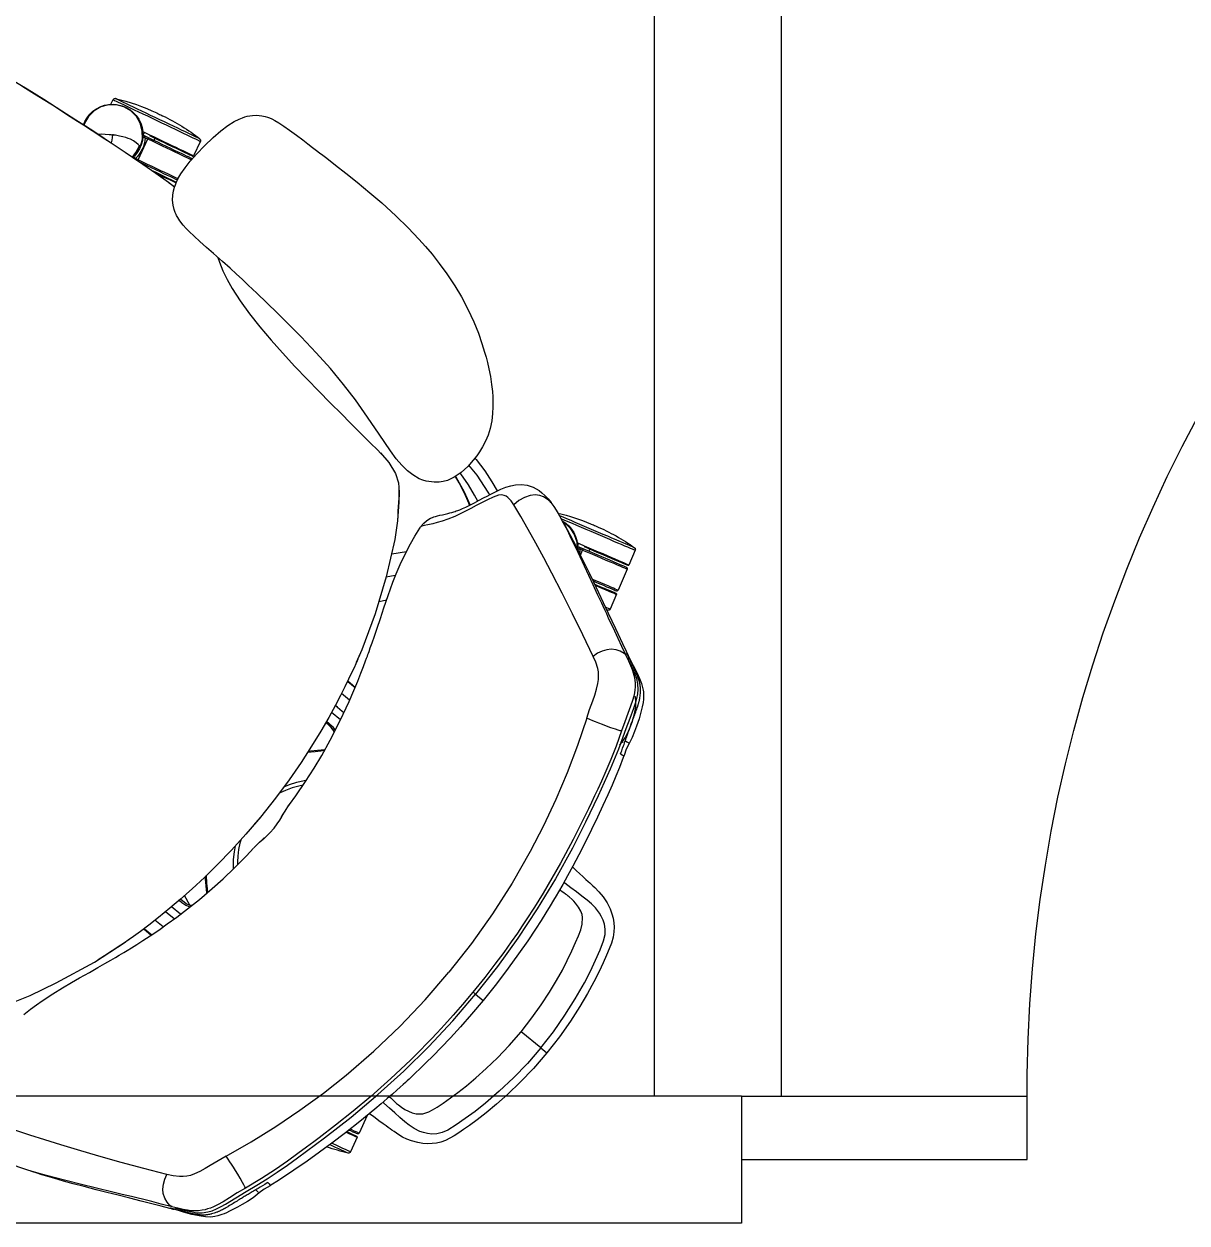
# Model space of a CAD drawing. Extents: x -15 to 8521, y -5327 to 1905.
# Drawn here: x 466.2 to 539.7, y 978.9 to 1054.6 of the extents above; entities that cross this region are included whole.
import ezdxf

# ---------------------------------------------------------------- set-up
doc = ezdxf.new("R2010")
doc.units = 0
for name, color, linetype in [('AR-DIV', 2, 'Continuous'), ('AR-MOB', 2, 'Continuous'), ('AR-POR', 1, 'Continuous')]:
    doc.layers.add(name, color=color, linetype=linetype)

# ---------------------------------------------------------------- blocks, each defined once
blk = doc.blocks.new('porta')
at = {"color": 1}
blk.add_arc((0.00006, 0.00139), 0.9, 359.34573, 86.819, dxfattribs=at)
blk = doc.blocks.new('CAD-GIR-TELA')
at = {"color": 1, "linetype": 'Continuous'}
for p, q in [((0.00179, 0.42932), (0.00179, 0.43425)), ((0.00179, 0.42932), (0.00179, 0.41326)), ((0.00179, 0.376), (0.00179, 0.38211)), ((-0.1154, 0.37563), (-0.12524, 0.37821)), ((-0.11273, 0.37491), (-0.11273, 0.37491)), ((-0.10075, 0.37176), (-0.11273, 0.37491)), ((-0.10075, 0.37176), (-0.11273, 0.37491)), ((-0.19642, 0.34205), (-0.19731, 0.34175)), ((0.18347, 0.34602), (0.18077, 0.34616)), ((0.18331, 0.34529), (0.18347, 0.34602)), ((-0.22501, 0.31288), (-0.22432, 0.31459)), ((-0.22489, 0.31313), (-0.22501, 0.31288)), ((-0.22432, 0.31459), (-0.22414, 0.31506)), ((0.22797, 0.31445), (0.22772, 0.31506)), ((0.22859, 0.31288), (0.22797, 0.31445)), ((0.25308, 0.28423), (0.24332, 0.28709)), ((0.25573, 0.28344), (0.25573, 0.28344)), ((0.26968, 0.27935), (0.25573, 0.28344)), ((0.26968, 0.27935), (0.25573, 0.28344)), ((0.26968, 0.27935), (0.26968, 0.27935)), ((0.2821, 0.27573), (0.27234, 0.27859)), ((0.25774, 0.25102), (0.26109, 0.25004)), ((0.26058, 0.24829), (0.26109, 0.25004)), ((0.26183, 0.24982), (0.26103, 0.24708)), ((0.26445, 0.25303), (0.26291, 0.25348)), ((0.26078, 0.2462), (0.26112, 0.24584)), ((0.26084, 0.24613), (0.26231, 0.24571)), ((0.01881, 0.20926), (0.01954, 0.20924)), ((-0.07766, 0.20012), (-0.07766, 0.1926)), ((-0.06959, 0.20102), (-0.06697, 0.19456)), ((-0.00512, 0.19998), (0.00158, 0.20021)), ((0.08124, 0.20011), (0.08124, 0.19271)), ((-0.09086, 0.19667), (-0.09086, 0.19005)), ((0.09444, 0.19667), (0.09444, 0.19006)), ((0.15439, 0.17139), (0.1582, 0.17445)), ((0.17361, 0.169), (0.16891, 0.16504)), ((0.18267, 0.15845), (0.18977, 0.1647)), ((0.30685, -0.10016), (0.29698, -0.0977)), ((0.27281, -0.12318), (0.27237, -0.12495)), ((0.27281, -0.12318), (0.28692, -0.12669)), ((0.2802, -0.12743), (0.28031, -0.12808)), ((0.28648, -0.12846), (0.28692, -0.12669)), ((0.28767, -0.12688), (0.28698, -0.12965)), ((0.29015, -0.12357), (0.28859, -0.12318)), ((0.28676, -0.13053), (0.28712, -0.13089)), ((0.28683, -0.1306), (0.28831, -0.13097)), ((0.26824, -0.16205), (0.26929, -0.15234)), ((0.28896, -0.15869), (0.2921, -0.15947))]:
    blk.add_line(p, q, dxfattribs=at)
at = {"color": 1, "linetype": 'Continuous', "flags": 128}
for points in [[(0.00179, 0.4343), (-0.01117, 0.43394), (-0.02316, 0.43301), (-0.03398, 0.43172), (-0.04353, 0.43022), (-0.05178, 0.42863), (-0.05876, 0.42704), (-0.0646, 0.42555), (-0.06888, 0.42436), (-0.07248, 0.42331), (-0.07571, 0.42229), (-0.07878, 0.42117), (-0.08161, 0.41986), (-0.08414, 0.41834), (-0.08639, 0.41663), (-0.08845, 0.4147), (-0.09032, 0.41253), (-0.09206, 0.4101), (-0.09374, 0.40725), (-0.09543, 0.40353), (-0.09641, 0.40057), (-0.09712, 0.39763), (-0.09756, 0.39494), (-0.09792, 0.39132), (-0.09803, 0.38973), (-0.09811, 0.38836), (-0.0982, 0.38679), (-0.0983, 0.38516), (-0.09844, 0.38276), (-0.09861, 0.37959), (-0.09878, 0.3766), (-0.09891, 0.37455), (-0.09903, 0.37258), (-0.09906, 0.3721)], [(0.10264, 0.37213), (0.10259, 0.3731), (0.10243, 0.3756), (0.10227, 0.37832), (0.1021, 0.38131), (0.10197, 0.38368), (0.10186, 0.3856), (0.10178, 0.38694), (0.10169, 0.38836), (0.10161, 0.38973), (0.10151, 0.39132), (0.10114, 0.39494), (0.10038, 0.39907), (0.09901, 0.40353), (0.09733, 0.40725), (0.09564, 0.4101), (0.0939, 0.41253), (0.09203, 0.4147), (0.08998, 0.41663), (0.08773, 0.41834), (0.08465, 0.42013), (0.08116, 0.42164), (0.07737, 0.42291), (0.07324, 0.42414), (0.06818, 0.42555), (0.06235, 0.42704), (0.05536, 0.42863), (0.04711, 0.43022), (0.03756, 0.43172), (0.02674, 0.43301), (0.01475, 0.43394), (0.00179, 0.4343)], [(0.00179, 0.42932), (-0.01111, 0.42896), (-0.02378, 0.42795), (-0.03595, 0.42641), (-0.04733, 0.42444), (-0.05554, 0.42266), (-0.06301, 0.42076), (-0.06972, 0.41886), (-0.07555, 0.41693), (-0.07911, 0.41517), (-0.08187, 0.41308), (-0.08394, 0.41076), (-0.08546, 0.40835), (-0.08657, 0.406), (-0.08739, 0.4038), (-0.08834, 0.39981), (-0.08866, 0.39616), (-0.08869, 0.39266), (-0.08859, 0.38844), (-0.08843, 0.38412), (-0.08825, 0.3796), (-0.08808, 0.3749), (-0.08807, 0.37418)], [(0.00179, 0.42932), (0.01469, 0.42896), (0.02736, 0.42795), (0.03953, 0.42641), (0.05091, 0.42444), (0.05912, 0.42266), (0.06659, 0.42076), (0.0733, 0.41886), (0.07913, 0.41693), (0.0827, 0.41517), (0.08545, 0.41308), (0.08752, 0.41076), (0.08904, 0.40835), (0.09015, 0.406), (0.09097, 0.4038), (0.09192, 0.39981), (0.09224, 0.39616), (0.09227, 0.39266), (0.09218, 0.38844), (0.09201, 0.38412), (0.09183, 0.3796), (0.09167, 0.3749), (0.09165, 0.37417)], [(-0.08273, 0.37509), (-0.08281, 0.37619), (-0.08291, 0.37767), (-0.08301, 0.37905), (-0.08309, 0.37993), (-0.08313, 0.38061), (-0.08315, 0.381), (-0.08315, 0.3813), (-0.08315, 0.38191), (-0.08314, 0.38279), (-0.08305, 0.38509), (-0.08277, 0.38759), (-0.08223, 0.39012), (-0.08138, 0.39264), (-0.08028, 0.39492), (-0.07897, 0.39678), (-0.07757, 0.39819), (-0.07596, 0.39939), (-0.07433, 0.40033), (-0.07194, 0.40137), (-0.06862, 0.4025), (-0.06428, 0.4038), (-0.05884, 0.40531), (-0.05321, 0.40674), (-0.0466, 0.40822), (-0.03893, 0.40967), (-0.03021, 0.41101), (-0.02046, 0.41213), (-0.00974, 0.41292), (0.00179, 0.41322)], [(0.00179, 0.41322), (0.01277, 0.41295), (0.02301, 0.41223), (0.0324, 0.41119), (0.04086, 0.40995), (0.04836, 0.40859), (0.05491, 0.40718), (0.06158, 0.40554), (0.06705, 0.40403), (0.07146, 0.40273), (0.07527, 0.40147), (0.07869, 0.39991), (0.08198, 0.39741), (0.08321, 0.39593), (0.08439, 0.39394), (0.08546, 0.3913), (0.08626, 0.38816), (0.0865, 0.38648), (0.08664, 0.38495), (0.08673, 0.38252), (0.08673, 0.38169), (0.08673, 0.3811), (0.08671, 0.38057), (0.08668, 0.38015), (0.08663, 0.3796), (0.08654, 0.37839), (0.08645, 0.37708), (0.08636, 0.37577), (0.08631, 0.37509)], [(0.00179, 0.38211), (-0.00968, 0.38198), (-0.02012, 0.38164), (-0.02954, 0.38115), (-0.03792, 0.38056), (-0.04528, 0.37993), (-0.05161, 0.37931), (-0.05691, 0.37872), (-0.06071, 0.37827), (-0.06373, 0.37789), (-0.06624, 0.37756), (-0.06778, 0.37735), (-0.06935, 0.37714), (-0.07132, 0.37686), (-0.07369, 0.37651), (-0.07646, 0.37609), (-0.08023, 0.3755), (-0.08455, 0.37479), (-0.08942, 0.37394), (-0.09469, 0.37297), (-0.10678, 0.37056), (-0.11802, 0.36808), (-0.12836, 0.36563), (-0.13783, 0.36326), (-0.14706, 0.3608), (-0.15687, 0.35804), (-0.1674, 0.3548), (-0.17403, 0.35256)], [(0.17763, 0.35259), (0.17629, 0.35305), (0.16991, 0.35514), (0.16422, 0.35691), (0.15844, 0.35862), (0.152, 0.36042), (0.14484, 0.36236), (0.13699, 0.36439), (0.12857, 0.36645), (0.11955, 0.36855), (0.11102, 0.37042), (0.10328, 0.37201), (0.09635, 0.37333), (0.09021, 0.37443), (0.08489, 0.37533), (0.0821, 0.37577), (0.07876, 0.37629), (0.07464, 0.3769), (0.06973, 0.37758), (0.06402, 0.3783), (0.05753, 0.37906), (0.04868, 0.37995), (0.03868, 0.38078), (0.02753, 0.38146), (0.01523, 0.38194), (0.00179, 0.38211)], [(-0.22304, 0.315), (-0.22226, 0.31666), (-0.22093, 0.31947), (-0.21957, 0.32228), (-0.2181, 0.32509), (-0.21645, 0.32778), (-0.21436, 0.33038), (-0.21172, 0.33277), (-0.20937, 0.33438), (-0.20672, 0.33584), (-0.20382, 0.33713), (-0.20078, 0.33828), (-0.19359, 0.34072), (-0.18635, 0.34332), (-0.17912, 0.34592), (-0.17179, 0.34836), (-0.16442, 0.35065), (-0.15696, 0.35281), (-0.14944, 0.35487), (-0.12888, 0.36), (-0.10808, 0.3646), (-0.08634, 0.36864), (-0.06444, 0.37184), (-0.04243, 0.37415), (-0.02034, 0.37553), (0.00179, 0.376)], [(0.00179, 0.37382), (-0.00844, 0.37373), (-0.01754, 0.37348), (-0.02551, 0.37313), (-0.03235, 0.37273), (-0.03806, 0.37233), (-0.04269, 0.37196), (-0.04722, 0.37156), (-0.0518, 0.37111), (-0.05643, 0.37062), (-0.07326, 0.36849), (-0.09008, 0.36582), (-0.10428, 0.36318), (-0.1182, 0.36025), (-0.13084, 0.35734), (-0.13515, 0.35631), (-0.14059, 0.35496), (-0.14721, 0.35327), (-0.15499, 0.35118), (-0.16392, 0.34862), (-0.17394, 0.34546), (-0.18504, 0.34155)], [(-0.12993, 0.3653), (-0.12961, 0.36653), (-0.12898, 0.3689), (-0.12842, 0.37103), (-0.12793, 0.3729), (-0.12752, 0.37447), (-0.12719, 0.37574), (-0.12694, 0.37668), (-0.12678, 0.37728), (-0.12671, 0.37754), (-0.12671, 0.37755)], [(-0.12524, 0.37821), (-0.12525, 0.37817), (-0.12534, 0.37782), (-0.12552, 0.37713), (-0.12579, 0.37611), (-0.12614, 0.37477), (-0.12658, 0.37312), (-0.12708, 0.37118), (-0.12766, 0.36898), (-0.1283, 0.36654), (-0.12853, 0.36566)], [(-0.11731, 0.36836), (-0.11725, 0.3686), (-0.11674, 0.37053), (-0.11631, 0.37218), (-0.11596, 0.37353), (-0.11569, 0.37455), (-0.11551, 0.37524), (-0.11541, 0.37558), (-0.1154, 0.37563)], [(-0.11513, 0.37515), (-0.11515, 0.37505), (-0.11527, 0.37461), (-0.11548, 0.37382), (-0.11577, 0.3727), (-0.11616, 0.37124), (-0.11662, 0.36949), (-0.11689, 0.36845)], [(-0.11513, 0.36883), (-0.1149, 0.3697), (-0.11448, 0.37128), (-0.11415, 0.37256), (-0.1139, 0.3735), (-0.11374, 0.3741), (-0.11367, 0.37436)], [(-0.11273, 0.37491), (-0.1128, 0.37465), (-0.11296, 0.37403), (-0.11322, 0.37306), (-0.11356, 0.37175), (-0.11399, 0.37013), (-0.11429, 0.36896)], [(-0.11273, 0.37491), (-0.11288, 0.37494), (-0.11303, 0.37493), (-0.11318, 0.3749), (-0.11332, 0.37483), (-0.11344, 0.37474), (-0.11354, 0.37463), (-0.11362, 0.3745), (-0.11367, 0.37436)], [(0.00179, 0.376), (0.00179, 0.37493), (0.00179, 0.37455), (0.00179, 0.37425), (0.00179, 0.37402), (0.00179, 0.37387), (0.00179, 0.37382)], [(0.22662, 0.315), (0.22585, 0.31666), (0.22168, 0.32509), (0.22003, 0.32778), (0.21794, 0.33038), (0.2153, 0.33277), (0.21295, 0.33438), (0.2103, 0.33584), (0.2074, 0.33713), (0.20436, 0.33828), (0.19796, 0.34045), (0.19145, 0.34277), (0.17854, 0.34733), (0.1654, 0.35142), (0.14759, 0.35628), (0.12964, 0.36066), (0.11167, 0.3646), (0.08992, 0.36864), (0.06802, 0.37184), (0.04601, 0.37415), (0.02392, 0.37553), (0.00179, 0.376)], [(0.18862, 0.34155), (0.17898, 0.34497), (0.17035, 0.34775), (0.16273, 0.35001), (0.15615, 0.35184), (0.15063, 0.35331), (0.14614, 0.35447), (0.14174, 0.35557), (0.13728, 0.35666), (0.13276, 0.35774), (0.11622, 0.36146), (0.09953, 0.36478), (0.08886, 0.36664), (0.07815, 0.3683), (0.06785, 0.36969), (0.0583, 0.37081), (0.05389, 0.37126), (0.0483, 0.37179), (0.04148, 0.37235), (0.03341, 0.37289), (0.02411, 0.37336), (0.01357, 0.3737), (0.00179, 0.37382)], [(-0.18195, 0.35014), (-0.18662, 0.34913), (-0.19071, 0.3478), (-0.1943, 0.34654), (-0.19743, 0.34536), (-0.20007, 0.34429), (-0.20269, 0.34314), (-0.20458, 0.34223), (-0.20613, 0.34142), (-0.20746, 0.34066), (-0.20856, 0.33997), (-0.20958, 0.33928), (-0.21112, 0.33807), (-0.21307, 0.3362), (-0.21515, 0.33357), (-0.21717, 0.33016), (-0.21929, 0.32599), (-0.2216, 0.3209)], [(-0.18178, 0.3473), (-0.18189, 0.34854), (-0.18194, 0.34933), (-0.18197, 0.34979), (-0.18197, 0.35004), (-0.18194, 0.35006)], [(-0.17404, 0.3526), (-0.17797, 0.35116), (-0.18195, 0.35014)], [(-0.17861, 0.34842), (-0.1794, 0.34815), (-0.18019, 0.34787)], [(-0.17542, 0.34952), (-0.17701, 0.34897), (-0.17861, 0.34842)], [(-0.17729, 0.3194), (-0.16016, 0.32589), (-0.14282, 0.33178), (-0.12524, 0.3369), (-0.10748, 0.34142), (-0.08955, 0.3453), (-0.06693, 0.34918), (-0.04413, 0.35194), (-0.0212, 0.35359), (0.00179, 0.35413)], [(-0.17343, 0.35018), (-0.17442, 0.34985), (-0.17542, 0.34952)], [(-0.17343, 0.35018), (-0.17354, 0.35137), (-0.17367, 0.35204), (-0.1738, 0.35241), (-0.17394, 0.35259), (-0.17404, 0.35257)], [(0.18088, 0.3194), (0.16374, 0.32589), (0.14641, 0.33178), (0.12882, 0.3369), (0.11106, 0.34142), (0.09313, 0.3453), (0.07052, 0.34918), (0.04771, 0.35194), (0.02478, 0.35359), (0.00179, 0.35413)], [(0.17701, 0.35018), (0.17712, 0.35137), (0.17725, 0.35204), (0.17739, 0.35241), (0.17752, 0.35259), (0.17762, 0.35257)], [(0.17701, 0.35018), (0.17801, 0.34985), (0.179, 0.34952)], [(0.18553, 0.35014), (0.18155, 0.35116), (0.17763, 0.3526)], [(0.179, 0.34952), (0.1806, 0.34897), (0.18219, 0.34842)], [(0.18219, 0.34842), (0.18298, 0.34815), (0.18378, 0.34787)], [(0.18537, 0.3473), (0.18547, 0.34854), (0.18553, 0.34933), (0.18555, 0.34979), (0.18555, 0.35004), (0.18552, 0.35006)], [(0.22519, 0.3209), (0.22314, 0.32545), (0.22132, 0.32914), (0.21969, 0.33212), (0.21821, 0.33437), (0.21716, 0.33567), (0.21635, 0.33654), (0.2157, 0.33718), (0.21495, 0.33786), (0.21409, 0.33858), (0.21283, 0.33951), (0.21112, 0.34062), (0.20869, 0.34196), (0.20549, 0.34348), (0.20154, 0.34514), (0.1969, 0.34688), (0.19344, 0.34808), (0.18968, 0.34928), (0.18553, 0.35014)], [(-0.18504, 0.34155), (-0.1907, 0.33949), (-0.19608, 0.33765), (-0.20067, 0.33608), (-0.20429, 0.33468), (-0.20689, 0.33348), (-0.20878, 0.33247), (-0.21038, 0.33148), (-0.21174, 0.33054), (-0.2132, 0.32938), (-0.21496, 0.32774), (-0.21666, 0.32579), (-0.21798, 0.32397), (-0.21912, 0.32212), (-0.22043, 0.31971), (-0.22191, 0.31673), (-0.22357, 0.31322)], [(-0.2008, 0.34054), (-0.20123, 0.34039), (-0.20167, 0.34023)], [(-0.19906, 0.34115), (-0.19993, 0.34085), (-0.2008, 0.34054)], [(-0.19731, 0.34175), (-0.19819, 0.34145), (-0.19906, 0.34115)], [(-0.19554, 0.34235), (-0.19598, 0.3422), (-0.19642, 0.34205)], [(-0.19382, 0.34294), (-0.19468, 0.34265), (-0.19554, 0.34235)], [(-0.19298, 0.34323), (-0.1934, 0.34309), (-0.19382, 0.34294)], [(-0.19165, 0.3437), (-0.19232, 0.34347), (-0.19298, 0.34323)], [(-0.19033, 0.34418), (-0.19099, 0.34394), (-0.19165, 0.3437)], [(-0.18898, 0.34466), (-0.18965, 0.34442), (-0.19033, 0.34418)], [(-0.18766, 0.34515), (-0.18832, 0.34491), (-0.18898, 0.34466)], [(-0.1863, 0.34565), (-0.18699, 0.3454), (-0.18766, 0.34515)], [(-0.18496, 0.34615), (-0.18563, 0.3459), (-0.1863, 0.34565)], [(-0.18503, 0.34155), (-0.18503, 0.34155), (-0.18485, 0.34133), (-0.18457, 0.34079), (-0.18402, 0.33952), (-0.18336, 0.33786), (-0.1823, 0.33505), (-0.1813, 0.33229), (-0.18039, 0.3297), (-0.17961, 0.32734), (-0.17895, 0.32526), (-0.17839, 0.32338), (-0.17786, 0.3215), (-0.17729, 0.3194)], [(-0.18338, 0.34673), (-0.18417, 0.34644), (-0.18496, 0.34615)], [(-0.18178, 0.3473), (-0.18258, 0.34701), (-0.18338, 0.34673)], [(-0.18019, 0.34787), (-0.18099, 0.34758), (-0.18178, 0.3473)], [(0.18862, 0.34155), (0.18862, 0.34155), (0.18843, 0.34133), (0.18816, 0.34079), (0.1876, 0.33952), (0.18694, 0.33786), (0.18588, 0.33505), (0.18488, 0.33229), (0.18398, 0.3297), (0.18319, 0.32734), (0.18253, 0.32526), (0.18197, 0.32338), (0.18144, 0.3215), (0.18088, 0.3194)], [(0.18358, 0.34683), (0.18358, 0.34684), (0.18356, 0.34663), (0.18347, 0.34602)], [(0.21082, 0.33421), (0.21071, 0.33435), (0.20804, 0.33697), (0.20562, 0.33879), (0.20287, 0.34041), (0.19988, 0.34185), (0.19674, 0.34314), (0.19352, 0.34426), (0.19023, 0.34522), (0.18689, 0.34586), (0.18347, 0.34602)], [(0.18378, 0.34787), (0.18457, 0.34758), (0.18537, 0.3473)], [(0.18537, 0.3473), (0.18617, 0.34701), (0.18696, 0.34673)], [(0.18696, 0.34673), (0.18776, 0.34643), (0.18855, 0.34615)], [(0.18855, 0.34615), (0.1892, 0.3459), (0.18989, 0.34565)], [(0.22715, 0.31322), (0.22549, 0.31673), (0.22401, 0.31971), (0.2227, 0.32212), (0.22156, 0.32397), (0.21973, 0.32643), (0.21735, 0.32889), (0.21532, 0.33054), (0.21397, 0.33148), (0.21236, 0.33247), (0.21047, 0.33348), (0.20787, 0.33468), (0.20425, 0.33608), (0.19966, 0.33765), (0.19428, 0.33949), (0.18862, 0.34155)], [(0.18989, 0.34565), (0.19057, 0.3454), (0.19124, 0.34515)], [(0.19124, 0.34515), (0.1919, 0.34491), (0.19257, 0.34466)], [(0.19257, 0.34466), (0.19324, 0.34442), (0.19391, 0.34418)], [(0.19391, 0.34418), (0.19457, 0.34394), (0.19523, 0.3437)], [(0.19523, 0.3437), (0.1959, 0.34347), (0.19657, 0.34323)], [(0.19657, 0.34323), (0.19698, 0.34309), (0.1974, 0.34294)], [(0.1974, 0.34294), (0.19826, 0.34265), (0.19912, 0.34235)], [(0.19912, 0.34235), (0.19956, 0.3422), (0.2, 0.34205)], [(0.2, 0.34205), (0.20044, 0.3419), (0.20089, 0.34175)], [(0.20089, 0.34175), (0.20177, 0.34145), (0.20264, 0.34115)], [(0.20264, 0.34115), (0.20352, 0.34085), (0.20438, 0.34054)], [(0.20438, 0.34054), (0.20482, 0.34039), (0.20525, 0.34022)], [(-0.21369, 0.33334), (-0.21396, 0.33308), (-0.21421, 0.33281)], [(-0.21276, 0.3342), (-0.21324, 0.33377), (-0.21369, 0.33334)], [(-0.21177, 0.33502), (-0.21228, 0.33461), (-0.21276, 0.3342)], [(-0.21123, 0.33542), (-0.2115, 0.33522), (-0.21177, 0.33502)], [(-0.20828, 0.3373), (-0.20981, 0.33639), (-0.21123, 0.33542)], [(-0.20764, 0.33765), (-0.20796, 0.33748), (-0.20828, 0.3373)], [(-0.20698, 0.33798), (-0.20731, 0.33782), (-0.20764, 0.33765)], [(-0.20628, 0.33832), (-0.20663, 0.33815), (-0.20698, 0.33798)], [(-0.20558, 0.33864), (-0.20593, 0.33848), (-0.20628, 0.33832)], [(-0.20491, 0.33894), (-0.20525, 0.33879), (-0.20558, 0.33864)], [(-0.20423, 0.33923), (-0.20457, 0.33908), (-0.20491, 0.33894)], [(-0.20382, 0.3394), (-0.20403, 0.33931), (-0.20423, 0.33923)], [(-0.2034, 0.33956), (-0.20361, 0.33948), (-0.20382, 0.3394)], [(-0.20297, 0.33973), (-0.20318, 0.33965), (-0.2034, 0.33956)], [(-0.20254, 0.3399), (-0.20276, 0.33981), (-0.20297, 0.33973)], [(-0.20167, 0.34022), (-0.20211, 0.34006), (-0.20254, 0.3399)], [(0.20525, 0.34022), (0.20569, 0.34006), (0.20613, 0.3399)], [(0.20613, 0.3399), (0.20634, 0.33981), (0.20655, 0.33973)], [(0.20655, 0.33973), (0.20677, 0.33965), (0.20698, 0.33956)], [(0.20698, 0.33956), (0.20719, 0.33948), (0.2074, 0.3394)], [(0.2074, 0.3394), (0.20761, 0.33931), (0.20782, 0.33923)], [(0.20782, 0.33923), (0.20816, 0.33908), (0.20849, 0.33894)], [(0.20849, 0.33894), (0.20883, 0.33879), (0.20916, 0.33864)], [(0.20916, 0.33864), (0.20952, 0.33848), (0.20987, 0.33832)], [(0.20987, 0.33832), (0.21022, 0.33815), (0.21056, 0.33798)], [(0.21056, 0.33798), (0.21089, 0.33782), (0.21122, 0.33765)], [(0.21122, 0.33765), (0.21154, 0.33748), (0.21186, 0.3373)], [(0.21186, 0.3373), (0.21339, 0.33639), (0.21481, 0.33542)], [(0.21481, 0.33542), (0.21508, 0.33522), (0.21535, 0.33502)], [(0.21535, 0.33502), (0.21586, 0.33461), (0.21635, 0.3342)], [(0.21635, 0.3342), (0.21682, 0.33377), (0.21728, 0.33334)], [(0.21728, 0.33334), (0.21754, 0.33308), (0.2178, 0.33281)], [(-0.21884, 0.32586), (-0.21912, 0.32531), (-0.2194, 0.32475)], [(-0.21828, 0.32693), (-0.21856, 0.3264), (-0.21884, 0.32586)], [(-0.218, 0.32745), (-0.21814, 0.32719), (-0.21828, 0.32693)], [(-0.21772, 0.32796), (-0.21786, 0.3277), (-0.218, 0.32745)], [(-0.21755, 0.32824), (-0.21764, 0.3281), (-0.21772, 0.32796)], [(-0.21739, 0.32852), (-0.21747, 0.32838), (-0.21755, 0.32824)], [(-0.21721, 0.32882), (-0.2173, 0.32867), (-0.21739, 0.32852)], [(-0.21703, 0.32911), (-0.21712, 0.32897), (-0.21721, 0.32882)], [(-0.21688, 0.32936), (-0.21696, 0.32924), (-0.21703, 0.32911)], [(-0.21673, 0.32959), (-0.21681, 0.32947), (-0.21688, 0.32936)], [(-0.21656, 0.32985), (-0.21665, 0.32972), (-0.21673, 0.32959)], [(-0.21639, 0.33011), (-0.21648, 0.32998), (-0.21656, 0.32985)], [(-0.21619, 0.3304), (-0.21629, 0.33026), (-0.21639, 0.33011)], [(-0.21599, 0.33069), (-0.21609, 0.33054), (-0.21619, 0.3304)], [(-0.21577, 0.33097), (-0.21588, 0.33083), (-0.21599, 0.33069)], [(-0.21556, 0.33125), (-0.21567, 0.33111), (-0.21577, 0.33097)], [(-0.21535, 0.33152), (-0.21545, 0.33139), (-0.21556, 0.33125)], [(-0.21514, 0.33177), (-0.21525, 0.33165), (-0.21535, 0.33152)], [(-0.21493, 0.33203), (-0.21504, 0.3319), (-0.21514, 0.33177)], [(-0.21471, 0.33228), (-0.21482, 0.33215), (-0.21493, 0.33203)], [(-0.21421, 0.33281), (-0.21447, 0.33255), (-0.21471, 0.33228)], [(0.2178, 0.33281), (0.21805, 0.33255), (0.21829, 0.33228)], [(0.21829, 0.33228), (0.2184, 0.33215), (0.21851, 0.33203)], [(0.21851, 0.33203), (0.21862, 0.3319), (0.21872, 0.33177)], [(0.21872, 0.33177), (0.21883, 0.33165), (0.21893, 0.33152)], [(0.21893, 0.33152), (0.21904, 0.33138), (0.21914, 0.33125)], [(0.21914, 0.33125), (0.21925, 0.33111), (0.21936, 0.33097)], [(0.21936, 0.33097), (0.21946, 0.33083), (0.21957, 0.33069)], [(0.21957, 0.33069), (0.21967, 0.33054), (0.21977, 0.3304)], [(0.21977, 0.3304), (0.21987, 0.33026), (0.21997, 0.33011)], [(0.21997, 0.33011), (0.22006, 0.32998), (0.22015, 0.32985)], [(0.22015, 0.32985), (0.22023, 0.32972), (0.22031, 0.32959)], [(0.22031, 0.32959), (0.22039, 0.32947), (0.22047, 0.32936)], [(0.22047, 0.32936), (0.22054, 0.32923), (0.22062, 0.32911)], [(0.22062, 0.32911), (0.22071, 0.32897), (0.22079, 0.32882)], [(0.22079, 0.32882), (0.22088, 0.32867), (0.22097, 0.32852)], [(0.22097, 0.32852), (0.22105, 0.32838), (0.22114, 0.32824)], [(0.22114, 0.32824), (0.22122, 0.3281), (0.2213, 0.32796)], [(0.2213, 0.32796), (0.22144, 0.3277), (0.22158, 0.32745)], [(0.22158, 0.32745), (0.22172, 0.32719), (0.22186, 0.32693)], [(0.22186, 0.32693), (0.22215, 0.3264), (0.22243, 0.32586)], [(0.22243, 0.32586), (0.22271, 0.3253), (0.22299, 0.32475)], [(-0.2216, 0.3209), (-0.22285, 0.31797), (-0.22416, 0.31507)], [(-0.22255, 0.31816), (-0.22279, 0.31765), (-0.22303, 0.31714)], [(-0.22199, 0.31935), (-0.22227, 0.31875), (-0.22255, 0.31816)], [(-0.22157, 0.32089), (-0.22178, 0.32047), (-0.22199, 0.31935)], [(-0.22145, 0.32051), (-0.22172, 0.31993), (-0.22199, 0.31935)], [(-0.22094, 0.32159), (-0.22119, 0.32106), (-0.22145, 0.32051)], [(-0.22042, 0.32267), (-0.22068, 0.32213), (-0.22094, 0.32159)], [(-0.21992, 0.3237), (-0.22018, 0.32318), (-0.22042, 0.32267)], [(-0.2194, 0.32475), (-0.21966, 0.32423), (-0.21992, 0.3237)], [(-0.17729, 0.3194), (-0.18268, 0.31735), (-0.18811, 0.31536), (-0.19172, 0.31404), (-0.19526, 0.31263), (-0.1986, 0.31103), (-0.20085, 0.30965), (-0.20281, 0.30813), (-0.20447, 0.30651), (-0.20588, 0.30483), (-0.20814, 0.30136), (-0.20998, 0.29784)], [(0.18088, 0.3194), (0.18627, 0.31735), (0.19169, 0.31536), (0.1953, 0.31404), (0.19885, 0.31263), (0.20218, 0.31103), (0.20444, 0.30965), (0.2064, 0.30813), (0.20806, 0.30651), (0.20946, 0.30483), (0.21172, 0.30136), (0.21356, 0.29784)], [(0.22299, 0.32475), (0.22325, 0.32423), (0.2235, 0.3237)], [(0.2235, 0.3237), (0.22376, 0.32319), (0.22401, 0.32267)], [(0.22401, 0.32267), (0.22426, 0.32213), (0.22452, 0.32159)], [(0.22452, 0.32159), (0.22477, 0.32105), (0.22503, 0.32051)], [(0.22503, 0.32051), (0.2253, 0.31993), (0.22558, 0.31935)], [(0.22515, 0.32089), (0.22536, 0.32047), (0.22558, 0.31935)], [(0.22774, 0.31507), (0.22643, 0.31797), (0.22519, 0.3209)], [(0.22558, 0.31935), (0.22585, 0.31875), (0.22613, 0.31816)], [(0.22613, 0.31816), (0.22637, 0.31765), (0.22661, 0.31714)], [(-0.22356, 0.31324), (-0.22658, 0.30688), (-0.2292, 0.30134), (-0.23146, 0.2966), (-0.23336, 0.29264), (-0.2349, 0.28943), (-0.2375, 0.28404), (-0.24013, 0.2786), (-0.24483, 0.26888), (-0.24938, 0.25943), (-0.25306, 0.25166), (-0.2566, 0.24404), (-0.25998, 0.23657), (-0.26092, 0.23445), (-0.26182, 0.23239), (-0.26268, 0.23037), (-0.26355, 0.22829), (-0.26457, 0.22577), (-0.26571, 0.22279), (-0.2669, 0.21935), (-0.26802, 0.21546)], [(-0.22439, 0.31462), (-0.22522, 0.31285), (-0.22762, 0.30772), (-0.23017, 0.30228), (-0.23316, 0.29593), (-0.23632, 0.28923), (-0.23962, 0.28229), (-0.24275, 0.27568), (-0.24565, 0.26953), (-0.249, 0.26235), (-0.25198, 0.25585), (-0.25462, 0.25), (-0.25693, 0.24476), (-0.25892, 0.24009), (-0.26022, 0.23695), (-0.26137, 0.23402), (-0.26237, 0.2313), (-0.26278, 0.23012)], [(-0.2235, 0.31613), (-0.22419, 0.31463), (-0.22489, 0.31313)], [(-0.2235, 0.31321), (-0.22371, 0.31278), (-0.22378, 0.31162), (-0.2233, 0.30899), (-0.22234, 0.30632), (-0.22062, 0.30369), (-0.21864, 0.30178), (-0.21608, 0.30003), (-0.21313, 0.29865), (-0.20998, 0.29784)], [(-0.22303, 0.31714), (-0.22326, 0.31663), (-0.2235, 0.31613)], [(0.22709, 0.31321), (0.2273, 0.31278), (0.22737, 0.31162), (0.22688, 0.30899), (0.22592, 0.30632), (0.22421, 0.30369), (0.22222, 0.30178), (0.21967, 0.30003), (0.21672, 0.29865), (0.21356, 0.29784)], [(0.22661, 0.31714), (0.22684, 0.31663), (0.22708, 0.31613)], [(0.22708, 0.31613), (0.22778, 0.31463), (0.22847, 0.31313)], [(0.2716, 0.21546), (0.27074, 0.21856), (0.26986, 0.22121), (0.26907, 0.22339), (0.26842, 0.2251), (0.26784, 0.22655), (0.26722, 0.22806), (0.26656, 0.22966), (0.26522, 0.2328), (0.26375, 0.23616), (0.26225, 0.2395), (0.25958, 0.24535), (0.25686, 0.25118), (0.25405, 0.25715), (0.25126, 0.26297), (0.2484, 0.26892), (0.24554, 0.27481), (0.24286, 0.28035), (0.24196, 0.28222), (0.2409, 0.28441), (0.23961, 0.28708), (0.2381, 0.29023), (0.23635, 0.29388), (0.2344, 0.29796), (0.23222, 0.30253), (0.22981, 0.30762), (0.22714, 0.31324)], [(0.26637, 0.2301), (0.26632, 0.23027), (0.2655, 0.23255), (0.26483, 0.23432), (0.26424, 0.23585), (0.26357, 0.23751), (0.26276, 0.23948), (0.26179, 0.24178), (0.26042, 0.24496), (0.2588, 0.24865), (0.25692, 0.25286), (0.25476, 0.25762), (0.25236, 0.26283), (0.24992, 0.26807), (0.24523, 0.27802), (0.24056, 0.28786), (0.23599, 0.29752), (0.23156, 0.30696), (0.2293, 0.3118), (0.22804, 0.31448)], [(0.22847, 0.31313), (0.22853, 0.313), (0.22859, 0.31288)], [(-0.20998, 0.29784), (-0.2163, 0.28421), (-0.22239, 0.27069), (-0.22827, 0.25736), (-0.23388, 0.24433), (-0.23808, 0.23421), (-0.24201, 0.22446), (-0.24569, 0.21517), (-0.24908, 0.20643), (-0.25197, 0.19833)], [(0.21356, 0.29784), (0.21988, 0.28421), (0.22597, 0.27069), (0.23186, 0.25736), (0.23746, 0.24433), (0.24166, 0.23421), (0.24559, 0.22446), (0.24927, 0.21517), (0.25266, 0.20643), (0.25555, 0.19833)], [(0.24162, 0.28576), (0.24175, 0.28621), (0.24183, 0.28646), (0.24183, 0.28647)], [(0.24332, 0.28709), (0.24331, 0.28705), (0.24321, 0.2867), (0.24301, 0.28602), (0.24271, 0.28501), (0.24241, 0.28398)], [(0.24896, 0.27018), (0.24968, 0.27265), (0.25039, 0.27507), (0.25103, 0.27726), (0.2516, 0.27918), (0.25208, 0.28081), (0.25247, 0.28215), (0.25276, 0.28316), (0.25296, 0.28384), (0.25307, 0.28419), (0.25308, 0.28423)], [(0.25334, 0.28375), (0.25331, 0.28365), (0.25318, 0.28321), (0.25295, 0.28243), (0.25262, 0.28131), (0.2522, 0.27987), (0.25169, 0.27813), (0.2511, 0.2761), (0.25043, 0.27381), (0.24969, 0.27129), (0.2492, 0.26961)], [(0.25024, 0.26746), (0.25079, 0.26933), (0.25155, 0.27192), (0.25224, 0.27429), (0.25287, 0.27643), (0.25342, 0.27829), (0.25388, 0.27986), (0.25425, 0.28113), (0.25452, 0.28206), (0.2547, 0.28266), (0.25477, 0.28292)], [(0.25573, 0.28344), (0.25565, 0.28318), (0.25547, 0.28257), (0.25519, 0.2816), (0.25481, 0.28031), (0.25434, 0.27869), (0.25378, 0.27678), (0.25314, 0.27459), (0.25242, 0.27215), (0.25164, 0.2695), (0.25081, 0.26665), (0.25073, 0.26639)], [(0.25573, 0.28344), (0.25558, 0.28347), (0.25543, 0.28347), (0.25528, 0.28344), (0.25514, 0.28338), (0.25502, 0.28329), (0.25491, 0.28319), (0.25483, 0.28306), (0.25477, 0.28292)], [(0.26109, 0.25004), (0.26204, 0.25327), (0.26297, 0.25646), (0.26389, 0.25957), (0.26476, 0.26256), (0.2656, 0.26541), (0.26638, 0.26807), (0.26709, 0.2705), (0.26773, 0.27269), (0.26829, 0.27461), (0.26877, 0.27622), (0.26915, 0.27752), (0.26943, 0.27848), (0.26961, 0.27909), (0.26968, 0.27935)], [(0.27021, 0.2784), (0.27013, 0.27814), (0.26996, 0.27754), (0.26968, 0.2766), (0.26931, 0.27534), (0.26885, 0.27377), (0.26831, 0.2719), (0.26768, 0.26977), (0.26698, 0.26739), (0.26623, 0.2648), (0.26541, 0.26203), (0.26456, 0.25911), (0.26367, 0.25608), (0.26276, 0.25297), (0.26183, 0.24982)], [(0.26338, 0.24937), (0.26431, 0.25255), (0.26523, 0.2557), (0.26613, 0.25877), (0.267, 0.26172), (0.26782, 0.26453), (0.26859, 0.26715), (0.26929, 0.26956), (0.26993, 0.27172), (0.27048, 0.27361), (0.27095, 0.2752), (0.27132, 0.27649), (0.2716, 0.27744), (0.27178, 0.27805), (0.27186, 0.27831), (0.27186, 0.27832)], [(0.27234, 0.27859), (0.27233, 0.27854), (0.27223, 0.2782), (0.27203, 0.27752), (0.27173, 0.2765), (0.27134, 0.27517), (0.27086, 0.27353), (0.2703, 0.27161), (0.26966, 0.26943), (0.26895, 0.26701), (0.26818, 0.26438), (0.26736, 0.26157), (0.26649, 0.25862), (0.2656, 0.25556), (0.26468, 0.25243), (0.26375, 0.24926)], [(0.28302, 0.27441), (0.28299, 0.27431), (0.28287, 0.27388), (0.28264, 0.27311), (0.28232, 0.27202), (0.28191, 0.27061), (0.28141, 0.2689), (0.28083, 0.26691), (0.28017, 0.26467), (0.27945, 0.26221), (0.27867, 0.25954), (0.27784, 0.25672), (0.27697, 0.25376), (0.27608, 0.25071), (0.27517, 0.24761), (0.27425, 0.24448), (0.27334, 0.24138), (0.27245, 0.23833), (0.27158, 0.23537), (0.27076, 0.23255), (0.26998, 0.22989), (0.26925, 0.22742), (0.2686, 0.22518), (0.26848, 0.22478)], [(0.27021, 0.2784), (0.27024, 0.27855), (0.27023, 0.2787), (0.2702, 0.27884), (0.27014, 0.27898), (0.27006, 0.27911), (0.26995, 0.27921), (0.26982, 0.2793), (0.26968, 0.27935)], [(0.27351, 0.2464), (0.27443, 0.24957), (0.27535, 0.2527), (0.27625, 0.25576), (0.27711, 0.25871), (0.27794, 0.26152), (0.27871, 0.26415), (0.27942, 0.26657), (0.28006, 0.26875), (0.28062, 0.27067), (0.2811, 0.27231), (0.28149, 0.27364), (0.28179, 0.27466), (0.28199, 0.27534), (0.28209, 0.27568), (0.2821, 0.27573)], [(0.26183, 0.24982), (0.26182, 0.24982), (0.26178, 0.24983), (0.26171, 0.24985), (0.26162, 0.24988), (0.26151, 0.24991), (0.26138, 0.24995), (0.26124, 0.24999), (0.26109, 0.25004)], [(0.25966, 0.24705), (0.25967, 0.24707), (0.25973, 0.24714), (0.25981, 0.24726), (0.25993, 0.24741), (0.26007, 0.2476), (0.26023, 0.24781), (0.2604, 0.24804), (0.26058, 0.24829)], [(0.26687, 0.22891), (0.2671, 0.22993), (0.26687, 0.2349), (0.26537, 0.23965), (0.26271, 0.24385), (0.25972, 0.24656)], [(0.26058, 0.24829), (0.26081, 0.24774), (0.26094, 0.24738), (0.261, 0.2472), (0.26102, 0.24711), (0.26103, 0.24708)], [(0.26103, 0.24708), (0.26103, 0.24708), (0.261, 0.24697), (0.26086, 0.24649), (0.26078, 0.2462)], [(0.26375, 0.24926), (0.26282, 0.24609), (0.26238, 0.24458)], [(0.26773, 0.22667), (0.2683, 0.22865), (0.26907, 0.23128), (0.2699, 0.23408), (0.27076, 0.23703), (0.27166, 0.24009), (0.27258, 0.24323), (0.27351, 0.2464)], [(0.27702, 0.24324), (0.27707, 0.24339), (0.27719, 0.24382), (0.27738, 0.24445), (0.27759, 0.2452), (0.27781, 0.24595), (0.278, 0.24658), (0.27812, 0.24701), (0.27817, 0.24716)], [(0.2074, 0.16177), (0.21042, 0.16177), (0.21272, 0.16215), (0.21439, 0.16266), (0.21553, 0.16312), (0.21619, 0.16344), (0.21673, 0.16372), (0.21755, 0.1642), (0.21845, 0.1648), (0.2195, 0.16557), (0.22076, 0.16654), (0.22208, 0.16759), (0.22342, 0.16865), (0.2248, 0.16968), (0.22589, 0.17048), (0.22697, 0.17122), (0.22794, 0.17187), (0.22877, 0.17239), (0.22943, 0.1728), (0.23029, 0.17331), (0.23147, 0.17397), (0.23312, 0.17485), (0.2352, 0.17588), (0.23777, 0.17705), (0.24082, 0.17838), (0.24389, 0.17967), (0.24668, 0.18083), (0.24911, 0.18183), (0.25159, 0.18288), (0.25454, 0.18418), (0.25787, 0.18578), (0.26081, 0.1874), (0.26361, 0.18922), (0.26591, 0.19107), (0.2685, 0.19386), (0.27042, 0.19689), (0.27184, 0.20067), (0.27255, 0.20495), (0.27264, 0.20723), (0.27256, 0.20978), (0.27222, 0.21257), (0.27156, 0.2156)], [(0.27155, 0.21545), (0.27172, 0.21467), (0.27168, 0.21222), (0.27129, 0.20973), (0.27044, 0.20727), (0.26893, 0.20489), (0.26655, 0.20262), (0.26337, 0.20062), (0.25961, 0.19911), (0.25555, 0.19833)], [(-0.18931, 0.16399), (-0.18419, 0.16506), (-0.17952, 0.16619), (-0.17524, 0.16735), (-0.16759, 0.16973), (-0.16085, 0.17208), (-0.15475, 0.17434), (-0.1492, 0.17645), (-0.14258, 0.17901), (-0.13685, 0.18121), (-0.13205, 0.18304), (-0.1281, 0.18452), (-0.12479, 0.18573), (-0.12216, 0.18668), (-0.12065, 0.18722), (-0.11893, 0.18782), (-0.1166, 0.18864), (-0.11361, 0.18965), (-0.10994, 0.19088), (-0.10551, 0.1923), (-0.10027, 0.19393), (-0.09411, 0.19576), (-0.08772, 0.19755), (-0.08044, 0.19945), (-0.07219, 0.20142), (-0.06289, 0.20339), (-0.05243, 0.20528), (-0.04334, 0.20664), (-0.03344, 0.20783), (-0.02265, 0.20878), (-0.01608, 0.20914)], [(-0.04943, 0.19694), (-0.05056, 0.19798), (-0.05371, 0.20108), (-0.05677, 0.20425), (-0.05704, 0.20445)], [(-0.05618, 0.2046), (-0.05451, 0.20314), (-0.05193, 0.20046), (-0.04833, 0.19705)], [(-0.02243, 0.19938), (-0.02582, 0.20117), (-0.0298, 0.20379), (-0.03355, 0.2067), (-0.03465, 0.20769)], [(-0.01688, 0.19957), (-0.01737, 0.19976), (-0.01913, 0.20053), (-0.02283, 0.20245), (-0.02633, 0.20466), (-0.02923, 0.20678), (-0.03082, 0.20807)], [(-0.01533, 0.20923), (-0.01564, 0.2092), (-0.01608, 0.2092)], [(-0.01536, 0.20922), (-0.01095, 0.20964), (-0.00669, 0.2103)], [(-0.00689, 0.21026), (-0.00712, 0.21023), (-0.00869, 0.21), (-0.00903, 0.20998)], [(-0.00902, 0.20995), (-0.00818, 0.21019), (-0.00546, 0.21069), (-0.00219, 0.21102), (0.00179, 0.21115)], [(0.00179, 0.21115), (0.00514, 0.21106), (0.00804, 0.21081), (0.01057, 0.21042), (0.0124, 0.20998)], [(0.01027, 0.2103), (0.01453, 0.20964), (0.01895, 0.20922)], [(0.01062, 0.21025), (0.01162, 0.21009), (0.0124, 0.21001)], [(0.01954, 0.20914), (0.02635, 0.20877), (0.03719, 0.20781), (0.04716, 0.20661), (0.0563, 0.20523), (0.06711, 0.20326), (0.0767, 0.2012), (0.08519, 0.19915), (0.09359, 0.19692), (0.1008, 0.19485), (0.10694, 0.19298), (0.11212, 0.19133), (0.11645, 0.1899), (0.11995, 0.18872), (0.12164, 0.18813), (0.12303, 0.18764), (0.12414, 0.18725), (0.12497, 0.18696), (0.12598, 0.1866), (0.12818, 0.1858), (0.13141, 0.18462), (0.13559, 0.18306), (0.14066, 0.18114), (0.14657, 0.17888), (0.1533, 0.1763), (0.16087, 0.17344), (0.16941, 0.17038), (0.17477, 0.16862), (0.1807, 0.16687), (0.18738, 0.16519), (0.19502, 0.16362), (0.20045, 0.16273), (0.20643, 0.16192), (0.20722, 0.16184)], [(0.03434, 0.20806), (0.03288, 0.20684), (0.02874, 0.20388), (0.02478, 0.20155), (0.02332, 0.20081), (0.02187, 0.20015), (0.02061, 0.19963)], [(0.02596, 0.19935), (0.0294, 0.20117), (0.03338, 0.20379), (0.03713, 0.2067), (0.03822, 0.20769)], [(0.05975, 0.2046), (0.05809, 0.20314), (0.05551, 0.20046), (0.05198, 0.19713)], [(0.05307, 0.197), (0.05414, 0.19798), (0.05729, 0.20108), (0.06035, 0.20425), (0.06061, 0.20444)], [(0.00196, 0.2001), (-0.01248, 0.19985), (-0.02598, 0.19919), (-0.03853, 0.1982), (-0.05011, 0.19697), (-0.06072, 0.19555), (-0.07037, 0.19403), (-0.07908, 0.19246), (-0.08803, 0.19067), (-0.09572, 0.18897), (-0.10216, 0.18743), (-0.10735, 0.1861), (-0.11131, 0.18504), (-0.11404, 0.18427)], [(-0.0825, 0.19892), (-0.08252, 0.19355), (-0.08252, 0.19177)], [(-0.08239, 0.19894), (-0.0824, 0.1975), (-0.08241, 0.19179)], [(-0.07139, 0.19385), (-0.07138, 0.19611), (-0.07117, 0.19896), (-0.0703, 0.20171), (-0.07021, 0.20184)], [(-0.06902, 0.20209), (-0.06956, 0.20127), (-0.07033, 0.19857), (-0.07044, 0.19438), (-0.07045, 0.19401)], [(-0.06897, 0.2021), (-0.06951, 0.20127), (-0.07026, 0.19867), (-0.07034, 0.19596), (-0.07034, 0.19403)], [(0.11763, 0.18427), (0.11719, 0.18439), (0.11656, 0.18457), (0.11469, 0.18509), (0.11202, 0.18582), (0.10854, 0.18673), (0.10424, 0.1878), (0.09913, 0.18901), (0.0932, 0.19033), (0.08643, 0.19173), (0.07767, 0.19338), (0.06779, 0.19503), (0.05681, 0.19658), (0.04469, 0.19795), (0.03145, 0.19906), (0.01708, 0.19981), (0.00162, 0.2001)], [(0.07256, 0.20209), (0.07309, 0.20127), (0.07383, 0.19867), (0.07391, 0.19596), (0.07392, 0.19401)], [(0.07261, 0.20208), (0.07314, 0.20127), (0.07391, 0.19857), (0.07402, 0.19438), (0.07402, 0.19399)], [(0.07496, 0.19383), (0.07496, 0.19611), (0.07475, 0.19896), (0.07388, 0.20171), (0.0738, 0.20182)], [(0.08597, 0.19894), (0.08598, 0.1975), (0.08599, 0.19181)], [(0.08608, 0.19892), (0.0861, 0.19355), (0.0861, 0.19179)], [(0.25555, 0.19833), (0.25632, 0.19545), (0.25668, 0.19262), (0.25659, 0.19122), (0.2562, 0.18982), (0.25538, 0.18844), (0.25402, 0.18711), (0.25093, 0.18518), (0.24734, 0.18344), (0.24363, 0.18182), (0.23997, 0.18028), (0.23644, 0.1788), (0.23098, 0.17642), (0.22617, 0.17415), (0.22215, 0.17199), (0.21883, 0.16997), (0.21611, 0.16813), (0.21388, 0.1665), (0.21131, 0.16448), (0.2095, 0.16301), (0.20829, 0.16209), (0.20748, 0.16177), (0.20742, 0.16181)], [(-0.09952, 0.18806), (-0.09952, 0.19219), (-0.09952, 0.19415)], [(-0.09918, 0.18814), (-0.09918, 0.18827), (-0.0992, 0.19425)], [(0.10276, 0.18815), (0.10276, 0.18827), (0.10278, 0.19425)], [(0.1031, 0.18807), (0.1031, 0.19219), (0.1031, 0.19415)], [(-0.20622, 0.14164), (-0.19349, 0.1506), (-0.17755, 0.15929), (-0.16104, 0.16704), (-0.13562, 0.17737), (-0.11345, 0.18426)], [(-0.1109, 0.18505), (-0.11672, 0.18345), (-0.12844, 0.1798), (-0.133, 0.17818)], [(0.12183, 0.18298), (0.1203, 0.18345), (0.11547, 0.18478)], [(0.22727, 0.11258), (0.22602, 0.12043), (0.22334, 0.12815), (0.21997, 0.1332), (0.21554, 0.13737), (0.2107, 0.14108), (0.20102, 0.14806), (0.19076, 0.15427), (0.16917, 0.16502), (0.14688, 0.17446), (0.12386, 0.18243), (0.11742, 0.18415)], [(0.25077, 0.18253), (0.25149, 0.18077), (0.25517, 0.16854), (0.25671, 0.16051)], [(0.26262, 0.1607), (0.26243, 0.16183), (0.26035, 0.17053), (0.25793, 0.17836), (0.25557, 0.18468)], [(0.23752, 0.17694), (0.23825, 0.17565), (0.2413, 0.16965), (0.24428, 0.16284), (0.24584, 0.15854)], [(0.24603, 0.1586), (0.24592, 0.15895), (0.24194, 0.16891), (0.23783, 0.17708)], [(0.24285, 0.17923), (0.24451, 0.17535), (0.24707, 0.16816), (0.24934, 0.16006), (0.24945, 0.15954)], [(0.30626, -0.09638), (0.31371, -0.09551), (0.32014, -0.09445), (0.32559, -0.09314), (0.32997, -0.09167), (0.33318, -0.09024), (0.33518, -0.08914), (0.33652, -0.0883), (0.33781, -0.08738), (0.33906, -0.08638), (0.3403, -0.08524), (0.34209, -0.08326), (0.34397, -0.08054), (0.34499, -0.07862), (0.34563, -0.07711), (0.34601, -0.07602), (0.34647, -0.07441), (0.34692, -0.07218), (0.34731, -0.06935), (0.3477, -0.06552), (0.34803, -0.06124), (0.34835, -0.05577), (0.34857, -0.05088), (0.34874, -0.04674), (0.34889, -0.04303), (0.349, -0.04001), (0.34909, -0.03752), (0.34919, -0.03482), (0.34929, -0.03183), (0.3495, -0.02484), (0.3497, -0.01665), (0.34983, -0.00726), (0.34982, 0.00306), (0.34961, 0.01294), (0.34903, 0.0249), (0.34811, 0.03577), (0.3469, 0.04556), (0.34594, 0.05165), (0.34476, 0.05804), (0.34319, 0.06522), (0.34114, 0.07316), (0.3385, 0.0818), (0.33576, 0.08947), (0.33243, 0.09752), (0.32865, 0.10542), (0.32491, 0.11226), (0.32138, 0.11807), (0.31818, 0.12292), (0.31628, 0.12565), (0.31423, 0.12848), (0.3117, 0.13173), (0.30854, 0.1355), (0.30516, 0.13933), (0.3022, 0.14243), (0.29975, 0.14477), (0.29735, 0.14686), (0.29478, 0.14891), (0.29148, 0.15134), (0.28761, 0.15387), (0.28322, 0.15622), (0.27903, 0.1579), (0.27516, 0.15905), (0.27118, 0.15991), (0.26765, 0.16042), (0.26443, 0.16067), (0.26092, 0.16073), (0.25572, 0.16045), (0.25011, 0.15973), (0.24503, 0.15832), (0.24074, 0.15615), (0.23854, 0.15456), (0.23665, 0.15286), (0.23454, 0.15049), (0.23186, 0.14621), (0.23097, 0.14407), (0.23029, 0.14183), (0.22956, 0.13705), (0.22946, 0.13289), (0.22988, 0.12796), (0.23083, 0.12256), (0.23224, 0.11663), (0.234, 0.11049), (0.23584, 0.10431), (0.23952, 0.092), (0.24309, 0.07919), (0.24593, 0.0671), (0.24829, 0.0544), (0.25026, 0.04113), (0.25192, 0.02735), (0.25302, 0.01687), (0.25401, 0.00641), (0.25481, -0.00316), (0.25547, -0.01172), (0.256, -0.01929), (0.25633, -0.02456), (0.25661, -0.02933), (0.25689, -0.03478), (0.25718, -0.04125), (0.25745, -0.04878), (0.25762, -0.0547), (0.2578, -0.06025), (0.25805, -0.06521), (0.25836, -0.06951), (0.25864, -0.07208), (0.2591, -0.075), (0.25987, -0.07837), (0.26058, -0.08059), (0.26113, -0.08197), (0.26147, -0.08274), (0.26206, -0.08387), (0.26316, -0.08565), (0.26487, -0.08791), (0.26705, -0.09015), (0.26947, -0.09202), (0.27199, -0.09345), (0.27406, -0.09436), (0.27556, -0.0949), (0.27685, -0.09532), (0.2795, -0.09601), (0.28319, -0.09667), (0.2878, -0.09709), (0.2932, -0.09718), (0.29934, -0.09695), (0.30626, -0.09638)], [(0.21696, 0.13617), (0.21482, 0.13793), (0.2126, 0.13961), (0.20817, 0.14281), (0.20612, 0.1443), (0.20442, 0.14556), (0.20305, 0.1466), (0.20196, 0.14741)], [(0.25732, -0.04512), (0.25562, -0.04239), (0.25288, -0.0373), (0.2503, -0.0317), (0.24791, -0.02561), (0.24506, -0.01674), (0.24255, -0.00706), (0.24034, 0.00325), (0.23838, 0.01403), (0.23671, 0.02467), (0.2351, 0.03621), (0.23378, 0.0473), (0.23264, 0.05783), (0.23157, 0.06785), (0.23057, 0.07819), (0.2299, 0.08545), (0.22922, 0.09255), (0.22854, 0.09883), (0.228, 0.10436), (0.22759, 0.10928), (0.22717, 0.11356)], [(0.25311, -0.24378), (0.25632, -0.23764), (0.25895, -0.22913), (0.2611, -0.2175), (0.26287, -0.20554), (0.26448, -0.19337), (0.26614, -0.17986), (0.26735, -0.16951), (0.2682, -0.16239), (0.269, -0.15542), (0.26978, -0.14829), (0.2708, -0.13851), (0.27177, -0.12879), (0.27265, -0.11904), (0.27345, -0.1092), (0.2741, -0.09933), (0.27427, -0.09443)], [(0.27241, -0.1216), (0.27285, -0.11981), (0.27364, -0.11667), (0.2744, -0.1136), (0.27513, -0.11065), (0.27583, -0.10784), (0.27648, -0.10523), (0.27708, -0.10282), (0.27762, -0.10066), (0.27809, -0.09878), (0.27848, -0.09719), (0.2788, -0.09591), (0.27886, -0.09569)], [(0.2796, -0.0959), (0.2794, -0.09671), (0.27899, -0.09834), (0.27851, -0.10027), (0.27796, -0.10249), (0.27735, -0.10495), (0.27668, -0.10764), (0.27596, -0.11051), (0.27521, -0.11354), (0.27443, -0.11669), (0.27362, -0.11992), (0.27281, -0.12318)], [(0.27726, -0.09542), (0.27717, -0.09579), (0.27681, -0.09725), (0.27637, -0.09901), (0.27586, -0.10106), (0.27528, -0.10338), (0.27465, -0.10592), (0.27397, -0.10867), (0.27334, -0.1112)], [(0.27352, -0.10888), (0.27393, -0.10723), (0.27459, -0.10457), (0.2752, -0.10212), (0.27575, -0.09991), (0.27623, -0.09797), (0.27664, -0.09631), (0.27689, -0.0953)], [(0.27411, -0.09888), (0.2743, -0.09522), (0.27431, -0.09445)], [(0.28692, -0.12669), (0.28774, -0.12343), (0.28854, -0.1202), (0.28932, -0.11705), (0.29007, -0.11402), (0.29079, -0.11115), (0.29146, -0.10846), (0.29207, -0.106), (0.29262, -0.10378), (0.2931, -0.10185), (0.29351, -0.10021), (0.29383, -0.0989), (0.29408, -0.09793), (0.29423, -0.09731), (0.2943, -0.09704)], [(0.29486, -0.09798), (0.2948, -0.09824), (0.29464, -0.09885), (0.29441, -0.09979), (0.29409, -0.10107), (0.2937, -0.10266), (0.29323, -0.10455), (0.29269, -0.1067), (0.29209, -0.10911), (0.29144, -0.11173), (0.29074, -0.11453), (0.29001, -0.11748), (0.28925, -0.12055), (0.28846, -0.1237), (0.28767, -0.12688)], [(0.28923, -0.12727), (0.29003, -0.12405), (0.29083, -0.12086), (0.2916, -0.11776), (0.29234, -0.11477), (0.29305, -0.11193), (0.29371, -0.10928), (0.29431, -0.10685), (0.29485, -0.10466), (0.29533, -0.10275), (0.29573, -0.10114), (0.29605, -0.09984), (0.29629, -0.09888), (0.29645, -0.09826), (0.29651, -0.098), (0.29652, -0.09798)], [(0.29698, -0.0977), (0.29697, -0.09775), (0.29689, -0.09809), (0.29671, -0.09878), (0.29646, -0.09981), (0.29612, -0.10116), (0.29571, -0.10281), (0.29523, -0.10476), (0.29468, -0.10697), (0.29407, -0.10941), (0.29341, -0.11207), (0.2927, -0.11491), (0.29196, -0.11789), (0.29119, -0.12099), (0.29041, -0.12415), (0.28961, -0.12736)], [(0.29486, -0.09798), (0.29488, -0.09783), (0.29487, -0.09768), (0.29484, -0.09753), (0.29477, -0.0974), (0.29468, -0.09727), (0.29457, -0.09717), (0.29449, -0.09712)], [(0.30783, -0.10144), (0.3078, -0.10154), (0.30769, -0.10197), (0.3075, -0.10275), (0.30723, -0.10385), (0.30687, -0.10528), (0.30644, -0.10701), (0.30594, -0.10902), (0.30538, -0.11128), (0.30476, -0.11378), (0.30409, -0.11647), (0.30338, -0.11933), (0.30263, -0.12231), (0.30187, -0.1254), (0.30109, -0.12854), (0.3003, -0.1317), (0.29952, -0.13484), (0.29875, -0.13792), (0.29801, -0.14091), (0.2973, -0.14377), (0.29663, -0.14646), (0.29601, -0.14895), (0.29545, -0.15122), (0.29495, -0.15323), (0.29452, -0.15496), (0.29416, -0.15638), (0.29389, -0.15749), (0.29369, -0.15827), (0.29359, -0.1587), (0.29356, -0.1588)], [(0.29947, -0.12981), (0.30027, -0.12661), (0.30106, -0.12344), (0.30183, -0.12034), (0.30257, -0.11736), (0.30328, -0.11452), (0.30394, -0.11187), (0.30455, -0.10942), (0.3051, -0.10721), (0.30558, -0.10527), (0.30599, -0.10361), (0.30633, -0.10226), (0.30658, -0.10124), (0.30675, -0.10055), (0.30684, -0.1002), (0.30685, -0.10016)], [(0.26221, -0.20943), (0.26324, -0.20204), (0.26433, -0.19365), (0.26518, -0.18685), (0.26601, -0.18002), (0.26676, -0.17365), (0.26741, -0.16819), (0.26796, -0.16363), (0.2687, -0.15741), (0.2695, -0.15044), (0.2703, -0.14307), (0.27138, -0.13257), (0.27237, -0.12207)], [(0.2802, -0.12743), (0.28257, -0.12831), (0.28481, -0.12949), (0.28863, -0.13267), (0.29153, -0.13672), (0.29329, -0.14137), (0.29375, -0.14632), (0.29293, -0.15123), (0.29089, -0.15576), (0.28771, -0.15959), (0.28366, -0.16248), (0.27901, -0.16424), (0.27406, -0.16471), (0.26915, -0.16389), (0.26809, -0.16341)], [(0.2719, -0.1268), (0.27552, -0.12712), (0.28031, -0.12808)], [(0.27371, -0.12643), (0.27295, -0.12648), (0.27276, -0.1265), (0.27266, -0.1265), (0.27261, -0.12651), (0.2726, -0.12651), (0.2726, -0.12651), (0.27259, -0.12651), (0.27259, -0.12651), (0.27259, -0.12651), (0.27259, -0.12651), (0.27259, -0.12651), (0.27247, -0.12652), (0.27213, -0.12654)], [(0.27255, -0.12649), (0.27254, -0.12646), (0.27253, -0.12637), (0.27252, -0.12623), (0.27249, -0.12604), (0.27247, -0.12581), (0.27244, -0.12554), (0.27241, -0.12525), (0.27237, -0.12495)], [(0.2728, -0.12649), (0.27363, -0.12643), (0.27448, -0.12642), (0.27532, -0.12646), (0.27615, -0.12654), (0.27699, -0.12666), (0.2802, -0.12743)], [(0.28031, -0.12808), (0.28042, -0.12924), (0.28043, -0.13083), (0.2802, -0.13298), (0.27971, -0.13512), (0.2793, -0.13647), (0.27873, -0.138), (0.27797, -0.13975), (0.27703, -0.14166), (0.27577, -0.14393), (0.27559, -0.14422), (0.27541, -0.14452), (0.27524, -0.14481), (0.27506, -0.1451), (0.27489, -0.14539), (0.27471, -0.14567)], [(0.28561, -0.12974), (0.28563, -0.12971), (0.28568, -0.12964), (0.28576, -0.12952), (0.28587, -0.12936), (0.286, -0.12917), (0.28615, -0.12895), (0.28631, -0.12871), (0.28648, -0.12846)], [(0.28648, -0.12846), (0.28674, -0.129), (0.28688, -0.12936), (0.28694, -0.12953), (0.28697, -0.12962), (0.28698, -0.12965)], [(0.28767, -0.12688), (0.28766, -0.12688), (0.28762, -0.12687), (0.28755, -0.12685), (0.28745, -0.12683), (0.28734, -0.1268), (0.28721, -0.12676), (0.28707, -0.12673), (0.28692, -0.12669)], [(0.28961, -0.12736), (0.28881, -0.13057), (0.28843, -0.13209)], [(0.28698, -0.12965), (0.28698, -0.12965), (0.28696, -0.12976), (0.28683, -0.13025), (0.28676, -0.13053)], [(0.2921, -0.15947), (0.29211, -0.15943), (0.2922, -0.15908), (0.29237, -0.15839), (0.29262, -0.15737), (0.29296, -0.15602), (0.29337, -0.15436), (0.29385, -0.15242), (0.2944, -0.15021), (0.29501, -0.14776), (0.29567, -0.14511), (0.29638, -0.14227), (0.29712, -0.13928), (0.29789, -0.13619), (0.29868, -0.13302), (0.29947, -0.12981)], [(0.30312, -0.13282), (0.30316, -0.13267), (0.30326, -0.13224), (0.30342, -0.1316), (0.30361, -0.13084), (0.3038, -0.13009), (0.30396, -0.12944), (0.30406, -0.12902), (0.3041, -0.12887)], [(0.27471, -0.14567), (0.27184, -0.14388), (0.2703, -0.14292)], [(0.26921, -0.15305), (0.26959, -0.15265), (0.27083, -0.1512), (0.27213, -0.14951), (0.27361, -0.14738), (0.2738, -0.14709), (0.27399, -0.1468), (0.27418, -0.14652), (0.27436, -0.14623), (0.27454, -0.14595), (0.27471, -0.14567)]]:
    blk.add_lwpolyline(points, dxfattribs=at)
at = {"color": 1, "linetype": 'Continuous'}
for centre, radius, start, end in [((-0.01332, 0.3193), 0.12747, 152.80724, 159.1427), ((-0.12556, 0.37697), 0.00129, 75.27244, 152.80724), ((-0.1155, 0.37525), 0.000386, 345.27244, 75.27244), ((0.35354, 0.22507), 0.12747, 151.20358, 151.55001), ((0.24296, 0.28585), 0.00129, 73.66879, 151.20358), ((0.25297, 0.28386), 0.000386, 343.66879, 73.66879), ((0.27223, 0.27822), 0.000386, 73.66879, 163.66879), ((0.15584, 0.283), 0.12747, 343.66879, 356.13399), ((0.28174, 0.27449), 0.00129, 356.13399, 73.66879), ((0.24811, 0.23158), 0.02085, 53.25697, 60.39805), ((0.24811, 0.23158), 0.0193, 350.39752, 53.25697), ((0.15469, 0.27909), 0.12747, 333.97131, 343.66879), ((0.29689, -0.09808), 0.000386, 76.0339, 166.0339), ((0.1804, -0.0981), 0.12747, 346.0339, 358.49911), ((0.30654, -0.10141), 0.00129, 358.49911, 76.0339), ((0.27471, -0.14567), 0.0193, 256.0339, 94.44615), ((0.27471, -0.14567), 0.02085, 55.62208, 96.44573), ((0.17941, -0.10206), 0.12747, 333.5687, 346.0339), ((0.29241, -0.15822), 0.00129, 256.0339, 333.5687), ((0.27471, -0.14567), 0.0193, 249.67288, 256.0339)]:
    blk.add_arc(centre, radius, start, end, dxfattribs=at)
blk = doc.blocks.new('EST-2')
at = {"layer": 'AR-MOB', "color": 1, "rotation": 39.46025301690675}
blk.add_blockref('CAD-GIR-TELA', (0.30194, 1.09571), dxfattribs=at)

msp = doc.modelspace()

# ---------------------------------------------------------------- linework, layer by layer
at = {"layer": 'AR-DIV'}
for p, q in [((506.03, 1655.4), (506.03, 986.9)), ((514.03, 1655.4), (514.03, 986.9)), ((511.53, 986.9), (220.448, 986.9)), ((511.53, 986.9), (511.53, 978.9)), ((511.53, 986.9), (529.569, 986.9)), ((529.569, 982.9), (529.564, 986.9)), ((511.53, 982.9), (529.569, 982.9)), ((511.53, 978.9), (220.448, 978.9))]:
    msp.add_line(p, q, dxfattribs=at)

# ---------------------------------------------------------------- block references
at = {"layer": 'AR-MOB', "xscale": -100, "yscale": 100, "zscale": 100, "rotation": 270.0000000000013}
msp.add_blockref('EST-2', (356.04, 986.901), dxfattribs=at)
at = {"layer": 'AR-POR', "xscale": -100, "yscale": 100, "zscale": 100}
msp.add_blockref('porta', (619.569, 986.9), dxfattribs=at)

doc.saveas('drawing.dxf')
